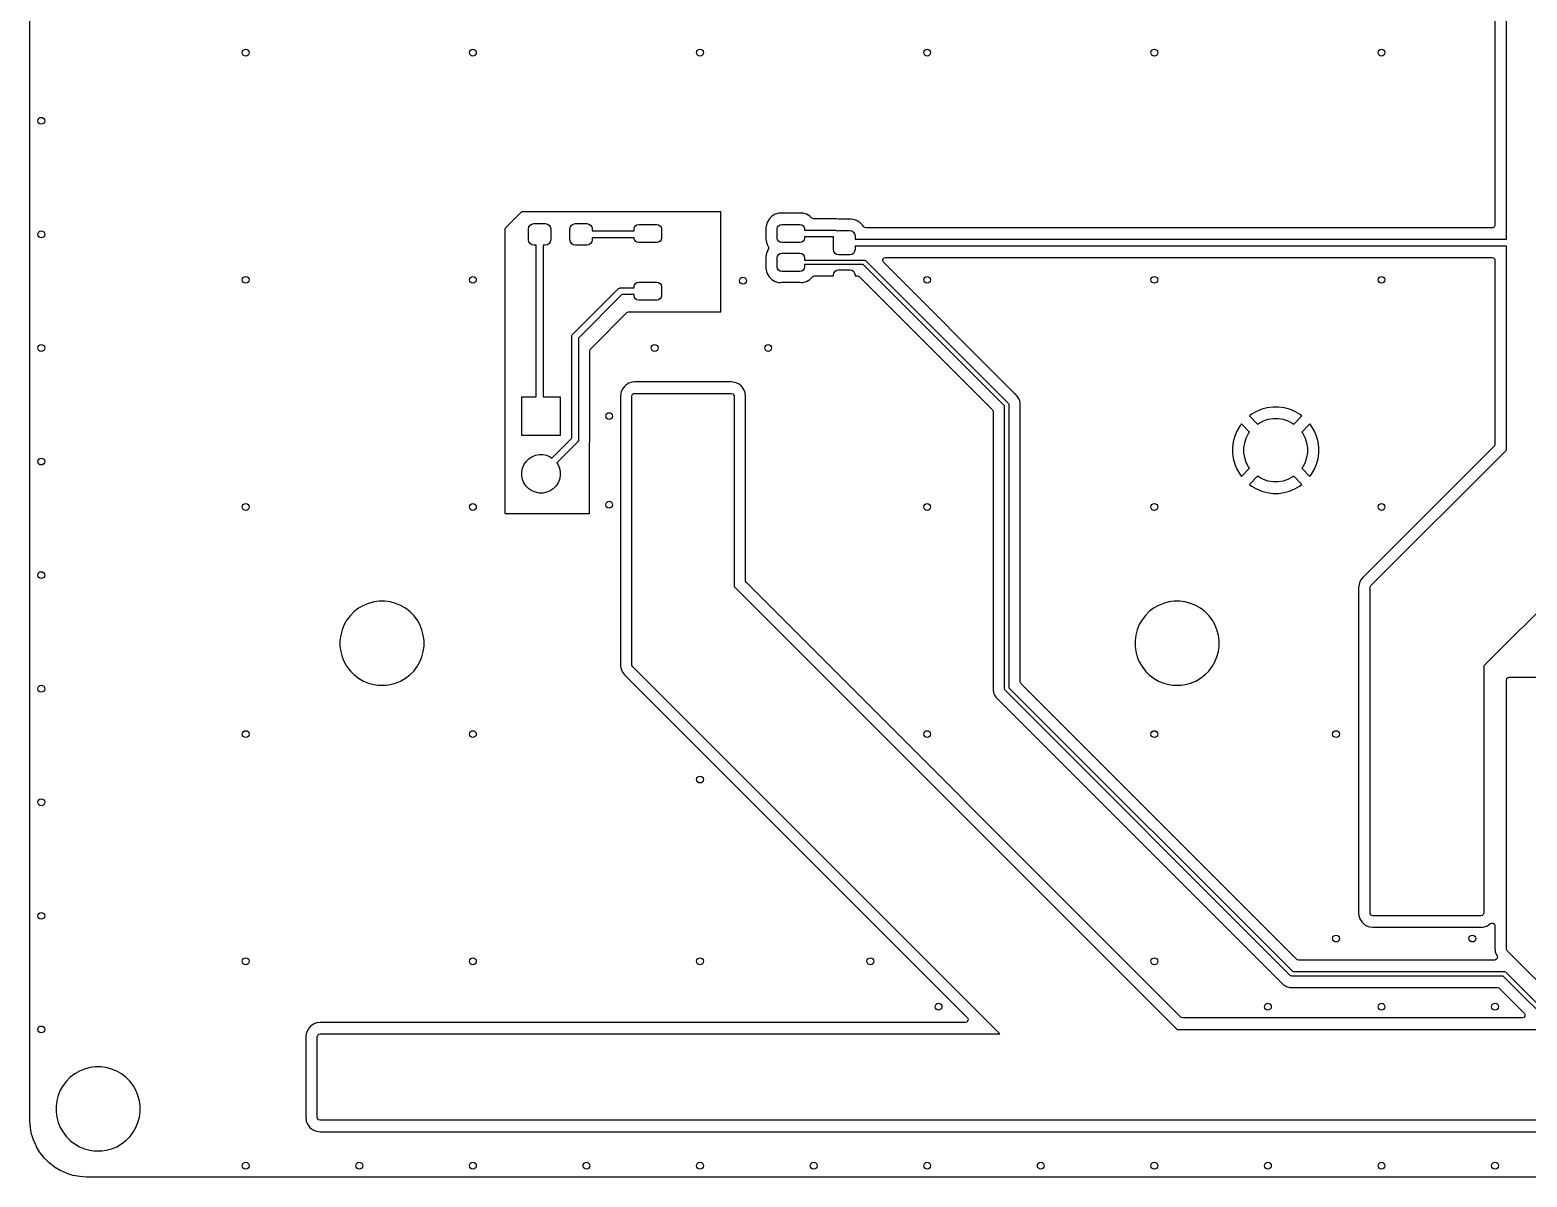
# Model space of a CAD drawing. Extents: x 0.5 to 99.5, y -99.5 to -0.5.
# Drawn here: x 0.5 to 66.4, y -99.5 to -49 of the extents above; entities that cross this region are included whole.
import ezdxf

# ---------------------------------------------------------------- set-up
doc = ezdxf.new("R2010")
doc.units = 0
doc.layers.add('BLACK', color=7, linetype='CONTINUOUS')

msp = doc.modelspace()

# ---------------------------------------------------------------- linework, layer by layer
at = {"layer": 'BLACK', "linetype": 'CONTINUOUS'}
for p, q in [((0.5005, -57.749448), (0.5005, -13.378716)), ((64.9945, -34.166429), (64.9945, -57.593)), ((65.5, -58.2175), (65.5, -34.166428)), ((22.136733, -57.01), (21.555874, -57.593)), ((22.136735, -57.01), (22.136733, -57.01)), ((30.92, -57.01), (22.136735, -57.01)), ((30.92, -61.41), (30.92, -57.01)), ((33.04453, -57.324811), (32.956522, -57.470393)), ((33.164811, -57.20453), (33.04453, -57.324811)), ((33.310393, -57.116522), (33.164811, -57.20453)), ((33.472807, -57.065913), (33.310393, -57.116522)), ((33.524145, -57.061248), (33.472807, -57.065913)), ((33.543384, -57.0595), (33.524145, -57.061248)), ((34.456616, -57.0595), (33.543384, -57.0595)), ((34.477778, -57.061423), (34.456616, -57.0595)), ((34.527192, -57.065913), (34.477778, -57.061423)), ((34.527194, -57.065913), (34.527192, -57.065913)), ((34.527196, -57.065914), (34.527194, -57.065913)), ((34.689606, -57.116522), (34.527196, -57.065914)), ((34.835185, -57.204528), (34.689606, -57.116522)), ((34.903842, -57.273185), (34.835185, -57.204528)), ((34.92448, -57.289815), (34.903842, -57.273185)), ((34.991519, -57.3095), (34.92448, -57.289815)), ((36.006569, -57.3095), (34.991519, -57.3095)), ((36.006572, -57.3095), (36.006569, -57.3095)), ((36.095137, -57.327117), (36.006572, -57.3095)), ((36.119328, -57.3295), (36.095137, -57.327117)), ((36.636677, -57.3295), (36.119328, -57.3295)), ((36.636684, -57.3295), (36.636677, -57.3295)), ((36.737751, -57.339825), (36.636684, -57.3295)), ((36.737753, -57.339826), (36.737751, -57.339825)), ((36.898281, -57.39302), (36.737753, -57.339826)), ((0.5005, -75.878706), (0.5005, -57.749448)), ((21.555874, -57.593), (21.4, -57.749448)), ((21.4, -57.749448), (21.4, -70.29)), ((22.449995, -57.7625), (22.468074, -57.671613)), ((22.449995, -58.2375), (22.449995, -57.7625)), ((22.468074, -57.671613), (22.519557, -57.594562)), ((22.519557, -57.594562), (22.596608, -57.543079)), ((22.596608, -57.543079), (22.687495, -57.525)), ((22.687495, -57.525), (23.187495, -57.525)), ((23.187495, -57.525), (23.278382, -57.543079)), ((23.278382, -57.543079), (23.355433, -57.594562)), ((23.355433, -57.594562), (23.406916, -57.671613)), ((23.406916, -57.671613), (23.424995, -57.7625)), ((23.424995, -57.7625), (23.424995, -58.2375)), ((24.274995, -57.7625), (24.293074, -57.671613)), ((24.274995, -58.2375), (24.274995, -57.7625)), ((24.293074, -57.671613), (24.344557, -57.594562)), ((24.344557, -57.594562), (24.421608, -57.543079)), ((24.421608, -57.543079), (24.512495, -57.525)), ((24.512495, -57.525), (25.012495, -57.525)), ((25.012495, -57.525), (25.103382, -57.543079)), ((25.103382, -57.543079), (25.180433, -57.594562)), ((25.180433, -57.594562), (25.231916, -57.671613)), ((25.231916, -57.671613), (25.249995, -57.7625)), ((25.249995, -57.7625), (25.249995, -57.85)), ((25.249995, -57.85), (27.1, -57.85)), ((27.1, -57.76), (27.115224, -57.683463)), ((27.1, -57.85), (27.1, -57.76)), ((27.115224, -57.683463), (27.158579, -57.618579)), ((27.158579, -57.618579), (27.223463, -57.575224)), ((27.223463, -57.575224), (27.3, -57.56)), ((27.3, -57.56), (28.1, -57.56)), ((28.1, -57.56), (28.176537, -57.575224)), ((28.176537, -57.575224), (28.241421, -57.618579)), ((28.241421, -57.618579), (28.284776, -57.683463)), ((28.284776, -57.683463), (28.3, -57.76)), ((28.3, -57.76), (28.3, -58.16)), ((32.905913, -57.632807), (32.8995, -57.703386)), ((32.8995, -57.703386), (32.8995, -58.216613)), ((32.956522, -57.470393), (32.905913, -57.632807)), ((33.4, -57.76), (33.415224, -57.683463)), ((33.4, -58.16), (33.4, -57.76)), ((33.415224, -57.683463), (33.458579, -57.618579)), ((33.458579, -57.618579), (33.523463, -57.575224)), ((33.523463, -57.575224), (33.6, -57.56)), ((33.6, -57.56), (34.4, -57.56)), ((34.4, -57.56), (34.476537, -57.575224)), ((34.476537, -57.575224), (34.541421, -57.618579)), ((34.541421, -57.618579), (34.584776, -57.683463)), ((34.584776, -57.683463), (34.6, -57.76)), ((34.6, -57.76), (34.6, -57.81)), ((34.6, -57.81), (35.9425, -57.81)), ((35.9425, -57.81), (35.971764, -57.812882)), ((35.971764, -57.812882), (35.994161, -57.822159)), ((35.994161, -57.822159), (36.025835, -57.835279)), ((36.025835, -57.835279), (36.037565, -57.844905)), ((36.037565, -57.844905), (36.1125, -57.83)), ((36.1125, -57.83), (36.5875, -57.83)), ((36.5875, -57.83), (36.678387, -57.848079)), ((36.678387, -57.848079), (36.755438, -57.899562)), ((36.755438, -57.899562), (36.806921, -57.976613)), ((36.806921, -57.976613), (36.825, -58.0675)), ((36.901513, -57.394091), (36.898281, -57.39302)), ((36.901518, -57.394093), (36.901513, -57.394091)), ((36.957129, -57.428395), (36.901518, -57.394093)), ((37.04835, -57.48466), (36.957129, -57.428395)), ((37.048351, -57.484661), (37.04835, -57.48466)), ((37.17034, -57.60665), (37.048351, -57.484661)), ((37.202072, -57.658096), (37.17034, -57.60665)), ((37.240572, -57.697315), (37.202072, -57.658096)), ((37.307611, -57.717), (37.240572, -57.697315)), ((64.8705, -57.717), (37.307611, -57.717)), ((64.922011, -57.705794), (64.8705, -57.717)), ((64.974815, -57.660039), (64.922011, -57.705794)), ((64.9945, -57.593), (64.974815, -57.660039)), ((22.468074, -58.328387), (22.449995, -58.2375)), ((22.519557, -58.405438), (22.468074, -58.328387)), ((22.596608, -58.456921), (22.519557, -58.405438)), ((22.687495, -58.475), (22.596608, -58.456921)), ((22.787495, -58.475), (22.687495, -58.475)), ((22.787495, -65.149995), (22.787495, -58.475)), ((23.187495, -58.475), (23.087495, -58.475)), ((23.087495, -58.475), (23.087495, -65.149995)), ((23.278382, -58.456921), (23.187495, -58.475)), ((23.355433, -58.405438), (23.278382, -58.456921)), ((23.406916, -58.328387), (23.355433, -58.405438)), ((23.424995, -58.2375), (23.406916, -58.328387)), ((24.293074, -58.328387), (24.274995, -58.2375)), ((24.344557, -58.405438), (24.293074, -58.328387)), ((24.421608, -58.456921), (24.344557, -58.405438)), ((24.512495, -58.475), (24.421608, -58.456921)), ((25.012495, -58.475), (24.512495, -58.475)), ((25.103382, -58.456921), (25.012495, -58.475)), ((25.180433, -58.405438), (25.103382, -58.456921)), ((25.231916, -58.328387), (25.180433, -58.405438)), ((25.249995, -58.2375), (25.231916, -58.328387)), ((27.1, -58.15), (25.249995, -58.15)), ((25.249995, -58.15), (25.249995, -58.2375)), ((27.1, -58.16), (27.1, -58.15)), ((27.115224, -58.236537), (27.1, -58.16)), ((27.158579, -58.301421), (27.115224, -58.236537)), ((27.223463, -58.344776), (27.158579, -58.301421)), ((27.3, -58.36), (27.223463, -58.344776)), ((28.1, -58.36), (27.3, -58.36)), ((28.176537, -58.344776), (28.1, -58.36)), ((28.241421, -58.301421), (28.176537, -58.344776)), ((28.284776, -58.236537), (28.241421, -58.301421)), ((28.3, -58.16), (28.284776, -58.236537)), ((32.8995, -58.216613), (32.905913, -58.287192)), ((32.905913, -58.287192), (32.905913, -58.287194)), ((32.905913, -58.287194), (32.905914, -58.287196)), ((32.905914, -58.287196), (32.956522, -58.449606)), ((32.956522, -58.449606), (32.975055, -58.480264)), ((32.975055, -58.480264), (33.005636, -58.53085)), ((33.005636, -58.53085), (33.023472, -58.598405)), ((33.023472, -58.598405), (33.005636, -58.65915)), ((33.415224, -58.236537), (33.4, -58.16)), ((33.458579, -58.301421), (33.415224, -58.236537)), ((33.523463, -58.344776), (33.458579, -58.301421)), ((33.6, -58.36), (33.523463, -58.344776)), ((34.4, -58.36), (33.6, -58.36)), ((34.476537, -58.344776), (34.4, -58.36)), ((34.541421, -58.301421), (34.476537, -58.344776)), ((34.584776, -58.236537), (34.541421, -58.301421)), ((34.6, -58.16), (34.584776, -58.236537)), ((35.875, -58.11), (34.6, -58.11)), ((34.6, -58.11), (34.6, -58.16)), ((35.875, -58.6675), (35.875, -58.11)), ((36.825, -58.0675), (36.825, -58.2175)), ((36.825, -58.2175), (65.5, -58.2175)), ((65.5, -58.5175), (36.825, -58.5175)), ((36.825, -58.5175), (36.825, -58.6675)), ((65.5, -67.5), (65.5, -58.5175)), ((32.905913, -58.902807), (32.8995, -58.973386)), ((32.8995, -58.973386), (32.8995, -59.486613)), ((32.956522, -58.740393), (32.905913, -58.902807)), ((33.005636, -58.65915), (32.956522, -58.740393)), ((33.4, -59.03), (33.415224, -58.953463)), ((33.4, -59.43), (33.4, -59.03)), ((33.415224, -58.953463), (33.458579, -58.888579)), ((33.458579, -58.888579), (33.523463, -58.845224)), ((33.523463, -58.845224), (33.6, -58.83)), ((33.6, -58.83), (34.4, -58.83)), ((34.4, -58.83), (34.476537, -58.845224)), ((34.476537, -58.845224), (34.541421, -58.888579)), ((34.541421, -58.888579), (34.584776, -58.953463)), ((34.584776, -58.953463), (34.6, -59.03)), ((34.6, -59.03), (34.6, -59.13)), ((34.6, -59.13), (37.23, -59.13)), ((35.893079, -58.758387), (35.875, -58.6675)), ((35.944562, -58.835438), (35.893079, -58.758387)), ((36.021613, -58.886921), (35.944562, -58.835438)), ((36.1125, -58.905), (36.021613, -58.886921)), ((36.5875, -58.905), (36.1125, -58.905)), ((36.678387, -58.886921), (36.5875, -58.905)), ((36.755438, -58.835438), (36.678387, -58.886921)), ((36.806921, -58.758387), (36.755438, -58.835438)), ((36.825, -58.6675), (36.806921, -58.758387)), ((37.23, -59.13), (37.249509, -59.131921)), ((37.249509, -59.131921), (37.285557, -59.146853)), ((37.285557, -59.146853), (37.300711, -59.159289)), ((37.300711, -59.159289), (43.570711, -65.429289)), ((38.045431, -59.168358), (38.050415, -59.098666)), ((38.078916, -59.229681), (38.045431, -59.168358)), ((38.050415, -59.098666), (38.092287, -59.042733)), ((43.864374, -65.015139), (38.078916, -59.229681)), ((38.092287, -59.042733), (38.157751, -59.018316)), ((38.157751, -59.018316), (38.166597, -59.018)), ((38.166597, -59.018), (64.8705, -59.018)), ((64.8705, -59.018), (64.937539, -59.037685)), ((64.937539, -59.037685), (64.983294, -59.090489)), ((64.983294, -59.090489), (64.9945, -59.142)), ((64.9945, -59.142), (64.9945, -67.239254)), ((32.8995, -59.486613), (32.905913, -59.557192)), ((32.905913, -59.557192), (32.905913, -59.557194)), ((32.905913, -59.557194), (32.905914, -59.557196)), ((32.905914, -59.557196), (32.928346, -59.629185)), ((32.928346, -59.629185), (32.956522, -59.719606)), ((32.956522, -59.719606), (33.04453, -59.865188)), ((33.04453, -59.865188), (33.164811, -59.985469)), ((33.415224, -59.506537), (33.4, -59.43)), ((33.458579, -59.571421), (33.415224, -59.506537)), ((33.523463, -59.614776), (33.458579, -59.571421)), ((33.6, -59.63), (33.523463, -59.614776)), ((34.4, -59.63), (33.6, -59.63)), ((34.476537, -59.614776), (34.4, -59.63)), ((34.541421, -59.571421), (34.476537, -59.614776)), ((34.584776, -59.506537), (34.541421, -59.571421)), ((34.6, -59.43), (34.584776, -59.506537)), ((37.188578, -59.33), (34.6, -59.33)), ((34.6, -59.33), (34.6, -59.43)), ((34.835185, -59.985472), (34.861267, -59.95939)), ((34.861267, -59.95939), (34.953839, -59.866819)), ((34.953839, -59.866819), (35.015162, -59.833334)), ((35.015162, -59.833334), (35.04152, -59.8305)), ((35.04152, -59.8305), (35.875, -59.8305)), ((35.875, -59.7925), (35.893079, -59.701613)), ((35.875, -59.8305), (35.875, -59.7925)), ((35.893079, -59.701613), (35.944562, -59.624562)), ((35.944562, -59.624562), (36.021613, -59.573079)), ((36.021613, -59.573079), (36.1125, -59.555)), ((36.1125, -59.555), (36.5875, -59.555)), ((36.5875, -59.555), (36.678387, -59.573079)), ((36.678387, -59.573079), (36.755438, -59.624562)), ((36.755438, -59.624562), (36.806921, -59.701613)), ((36.806921, -59.701613), (36.825, -59.7925)), ((36.825, -59.7925), (36.825, -59.8305)), ((36.825, -59.8305), (36.929903, -59.8305)), ((36.929903, -59.8305), (36.996942, -59.850185)), ((36.996942, -59.850185), (37.017584, -59.866819)), ((37.017584, -59.866819), (42.863181, -65.712416)), ((43.4, -65.541422), (37.188578, -59.33)), ((24.393934, -62.393934), (26.393934, -60.393934)), ((26.393934, -60.393934), (26.416665, -60.375279)), ((26.416665, -60.375279), (26.448339, -60.362159)), ((26.448339, -60.362159), (26.470736, -60.352882)), ((26.470736, -60.352882), (26.5, -60.35)), ((26.5, -60.35), (27.1, -60.35)), ((27.1, -60.3), (27.115224, -60.223463)), ((27.1, -60.35), (27.1, -60.3)), ((27.115224, -60.223463), (27.158579, -60.158579)), ((27.158579, -60.158579), (27.223463, -60.115224)), ((27.223463, -60.115224), (27.3, -60.1)), ((27.3, -60.1), (28.1, -60.1)), ((28.1, -60.1), (28.176537, -60.115224)), ((28.176537, -60.115224), (28.241421, -60.158579)), ((28.241421, -60.158579), (28.284776, -60.223463)), ((28.284776, -60.223463), (28.3, -60.3)), ((28.3, -60.3), (28.3, -60.7)), ((33.164811, -59.985469), (33.164813, -59.98547)), ((33.164813, -59.98547), (33.164815, -59.985472)), ((33.164815, -59.985472), (33.310394, -60.073478)), ((33.310394, -60.073478), (33.472804, -60.124086)), ((33.472804, -60.124086), (33.505723, -60.127077)), ((33.505723, -60.127077), (33.523463, -60.115224)), ((33.523463, -60.115224), (33.6, -60.1)), ((33.6, -60.1), (34.4, -60.1)), ((34.4, -60.1), (34.476537, -60.115224)), ((34.476537, -60.115224), (34.494276, -60.127077)), ((34.494276, -60.127077), (34.527196, -60.124086)), ((34.527196, -60.124086), (34.689606, -60.073478)), ((34.689606, -60.073478), (34.835185, -59.985472)), ((26.562132, -60.65), (24.65, -62.562132)), ((27.1, -60.65), (26.562132, -60.65)), ((27.1, -60.7), (27.1, -60.65)), ((27.115224, -60.776537), (27.1, -60.7)), ((27.158579, -60.841421), (27.115224, -60.776537)), ((27.223463, -60.884776), (27.158579, -60.841421)), ((27.3, -60.9), (27.223463, -60.884776)), ((28.1, -60.9), (27.3, -60.9)), ((28.176537, -60.884776), (28.1, -60.9)), ((28.241421, -60.841421), (28.176537, -60.884776)), ((28.284776, -60.776537), (28.241421, -60.841421)), ((28.3, -60.7), (28.284776, -60.776537)), ((25.186819, -63.043181), (26.783681, -61.446319)), ((26.783681, -61.446319), (26.845004, -61.412834)), ((26.845004, -61.412834), (26.871362, -61.41)), ((26.871362, -61.41), (30.92, -61.41)), ((24.35, -62.5), (24.352882, -62.470736)), ((24.35, -66.977863), (24.35, -62.5)), ((24.352882, -62.470736), (24.362159, -62.448339)), ((24.362159, -62.448339), (24.375279, -62.416665)), ((24.375279, -62.416665), (24.393934, -62.393934)), ((24.65, -62.562132), (24.65, -67.039995)), ((25.1505, -63.130862), (25.170185, -63.063823)), ((25.1505, -67.104064), (25.1505, -63.130862)), ((25.170185, -63.063823), (25.186819, -63.043181)), ((26.862496, -64.551386), (26.741462, -64.629171)), ((26.862502, -64.551383), (26.862496, -64.551386)), ((26.965027, -64.51726), (26.862502, -64.551383)), ((27.016537, -64.506054), (26.965027, -64.51726)), ((27.016549, -64.506052), (27.016537, -64.506054)), ((27.12399, -64.494501), (27.016549, -64.506052)), ((27.123991, -64.4945), (27.12399, -64.494501)), ((27.124, -64.4945), (27.123991, -64.4945)), ((31.376, -64.4945), (27.124, -64.4945)), ((31.456347, -64.506052), (31.376, -64.4945)), ((31.518417, -64.514976), (31.456347, -64.506052)), ((31.518422, -64.514977), (31.518417, -64.514976)), ((31.585459, -64.534662), (31.51842, -64.514977)), ((31.51842, -64.514977), (31.518422, -64.514977)), ((31.58546, -64.534662), (31.585459, -64.534662)), ((31.585465, -64.534664), (31.58546, -64.534662)), ((31.716331, -64.59443), (31.585465, -64.534664)), ((22.15, -66.849995), (22.15, -65.149995)), ((22.15, -65.149995), (22.787495, -65.149995)), ((23.087495, -65.149995), (23.85, -65.149995)), ((23.85, -65.149995), (23.85, -66.849995)), ((26.494502, -65.12399), (26.4945, -65.124001)), ((26.4945, -65.124001), (26.4945, -76.948639)), ((26.509949, -65.016549), (26.494502, -65.12399)), ((26.514976, -64.981582), (26.509949, -65.016549)), ((26.534664, -64.914534), (26.514976, -64.981582)), ((26.59443, -64.783668), (26.534664, -64.914534)), ((26.594433, -64.783664), (26.59443, -64.783668)), ((26.688659, -64.674923), (26.594433, -64.783664)), ((26.741451, -64.629179), (26.688659, -64.674923)), ((26.741462, -64.629171), (26.741451, -64.629179)), ((27, -65.124), (27.019685, -65.056961)), ((27, -76.948637), (27, -65.124)), ((27.019685, -65.056961), (27.072489, -65.011206)), ((27.072489, -65.011206), (27.124, -65)), ((27.124, -65), (31.376, -65)), ((31.376, -65), (31.443039, -65.019685)), ((31.443039, -65.019685), (31.488794, -65.072489)), ((31.488794, -65.072489), (31.5, -65.124)), ((31.5, -65.124), (31.5, -73.5)), ((31.716333, -64.594431), (31.716331, -64.59443)), ((31.716336, -64.594433), (31.716333, -64.594431)), ((31.82507, -64.688653), (31.716336, -64.594433)), ((31.825072, -64.688656), (31.82507, -64.688653)), ((31.825076, -64.688659), (31.825072, -64.688656)), ((31.87082, -64.741451), (31.825076, -64.688659)), ((31.870825, -64.741457), (31.87082, -64.741451)), ((31.89795, -64.783664), (31.870825, -64.741457)), ((31.948613, -64.862496), (31.89795, -64.783664)), ((31.948616, -64.862502), (31.948613, -64.862496)), ((31.982637, -64.964722), (31.948616, -64.862502)), ((31.982741, -64.965033), (31.982637, -64.964722)), ((31.993947, -65.016544), (31.982741, -64.965033)), ((32.0055, -65.124), (31.993947, -65.016544)), ((32.0055, -65.12401), (32.0055, -65.124)), ((32.0055, -73.239254), (32.0055, -65.12401)), ((43.864385, -65.015149), (43.864374, -65.015139)), ((43.868715, -65.019479), (43.864385, -65.015149)), ((43.868716, -65.01948), (43.868715, -65.019479)), ((43.98052, -65.131284), (43.868716, -65.01948)), ((44.025611, -65.209384), (43.98052, -65.131284)), ((44.059577, -65.268215), (44.025611, -65.209384)), ((42.863181, -65.712416), (42.896666, -65.773739)), ((42.896666, -65.773739), (42.8995, -65.800097)), ((42.8995, -65.800097), (42.8995, -77.91333)), ((43.4, -78), (43.4, -65.541422)), ((43.570711, -65.429289), (43.583147, -65.444443)), ((43.583147, -65.444443), (43.598079, -65.480491)), ((43.598079, -65.480491), (43.6, -65.5)), ((43.6, -65.5), (43.6, -77.958578)), ((44.100501, -65.420943), (44.059577, -65.268215)), ((44.1005, -65.589059), (44.100501, -65.589046)), ((44.1005, -70.46), (44.1005, -65.589059)), ((44.100501, -65.420945), (44.100501, -65.420943)), ((44.100501, -65.589046), (44.100501, -65.420945)), ((54.497847, -65.792285), (54.282143, -65.916823)), ((54.497851, -65.792283), (54.497847, -65.792285)), ((54.72795, -65.696973), (54.497851, -65.792283)), ((54.968536, -65.632508), (54.72795, -65.696973)), ((55.215466, -65.6), (54.968536, -65.632508)), ((55.464534, -65.6), (55.215466, -65.6)), ((55.711463, -65.632508), (55.464534, -65.6)), ((55.952049, -65.696973), (55.711463, -65.632508)), ((56.182148, -65.792283), (55.952049, -65.696973)), ((56.182159, -65.792288), (56.182148, -65.792283)), ((56.397841, -65.916813), (56.182159, -65.792288)), ((53.756823, -66.442143), (53.632285, -66.657847)), ((53.831399, -66.344953), (53.756823, -66.442143)), ((53.8314, -66.344953), (53.831399, -66.344953)), ((54.192022, -66.705575), (53.8314, -66.344953)), ((54.282143, -65.916823), (54.184953, -65.991399)), ((54.184953, -65.991399), (54.184953, -65.9914)), ((54.184953, -65.9914), (54.545575, -66.352022)), ((54.545575, -66.352022), (54.608502, -66.306304)), ((54.608502, -66.306304), (54.804243, -66.206569)), ((54.804243, -66.206569), (55.013176, -66.138682)), ((55.013176, -66.138682), (55.230157, -66.104316)), ((55.230157, -66.104316), (55.449843, -66.104316)), ((55.449843, -66.104316), (55.666824, -66.138682)), ((55.666824, -66.138682), (55.875757, -66.206569)), ((55.875757, -66.206569), (56.071498, -66.306304)), ((56.071498, -66.306304), (56.134422, -66.352021)), ((56.134422, -66.352021), (56.495045, -65.9914)), ((56.397849, -65.916819), (56.397841, -65.916813)), ((56.495045, -65.9914), (56.397849, -65.916819)), ((56.848598, -66.344953), (56.487976, -66.705574)), ((56.92318, -66.44215), (56.848598, -66.344953)), ((56.923186, -66.442158), (56.92318, -66.44215)), ((57.047711, -66.65784), (56.923186, -66.442158)), ((23.85, -66.849995), (22.15, -66.849995)), ((23.482701, -67.845161), (24.35, -66.977863)), ((24.606066, -67.146061), (23.694833, -68.057293)), ((24.624721, -67.123331), (24.606066, -67.146061)), ((24.647118, -67.069258), (24.624721, -67.123331)), ((24.65, -67.039995), (24.647118, -67.069258)), ((25.14, -67.169061), (25.142383, -67.144868)), ((25.14, -70.29), (25.14, -67.169061)), ((25.142383, -67.144868), (25.1505, -67.104064)), ((53.472508, -67.128536), (53.44, -67.375466)), ((53.536973, -66.88795), (53.472508, -67.128536)), ((53.632283, -66.657851), (53.536973, -66.88795)), ((53.632285, -66.657847), (53.632283, -66.657851)), ((53.944316, -67.390157), (53.978682, -67.173176)), ((53.978682, -67.173176), (54.046569, -66.964243)), ((54.046569, -66.964243), (54.146304, -66.768502)), ((54.146304, -66.768502), (54.192022, -66.705575)), ((56.487976, -66.705574), (56.533696, -66.768502)), ((56.533696, -66.768502), (56.633431, -66.964243)), ((56.633431, -66.964243), (56.701318, -67.173176)), ((56.701318, -67.173176), (56.735684, -67.390157)), ((57.047716, -66.657851), (57.047711, -66.65784)), ((57.143026, -66.88795), (57.047716, -66.657851)), ((57.207491, -67.128536), (57.143026, -66.88795)), ((57.24, -67.375466), (57.207491, -67.128536)), ((22.342941, -68.000761), (22.460766, -67.882936)), ((22.460766, -67.882936), (22.599313, -67.790362)), ((22.599313, -67.790362), (22.753258, -67.726596)), ((22.753258, -67.726596), (22.916685, -67.694088)), ((22.916685, -67.694088), (23.083315, -67.694088)), ((23.083315, -67.694088), (23.246742, -67.726596)), ((23.246742, -67.726596), (23.400687, -67.790362)), ((23.400687, -67.790362), (23.482701, -67.845161)), ((53.44, -67.375466), (53.44, -67.624533)), ((53.44, -67.624533), (53.472508, -67.871463)), ((53.472508, -67.871463), (53.536973, -68.112049)), ((53.944316, -67.609843), (53.944316, -67.390157)), ((53.978682, -67.826824), (53.944316, -67.609843)), ((54.046569, -68.035757), (53.978682, -67.826824)), ((56.701318, -67.826824), (56.633431, -68.035757)), ((56.735684, -67.609843), (56.701318, -67.826824)), ((56.735684, -67.390157), (56.735684, -67.609843)), ((57.143026, -68.112049), (57.207491, -67.871463)), ((57.207491, -67.871463), (57.24, -67.624533)), ((57.24, -67.624533), (57.24, -67.375466)), ((64.958181, -67.326935), (59.178892, -73.106223)), ((59.536319, -73.463681), (65.5, -67.5)), ((64.974815, -67.306293), (64.958181, -67.326935)), ((64.9945, -67.239254), (64.974815, -67.306293)), ((22.154093, -68.45668), (22.186601, -68.293253)), ((22.154093, -68.62331), (22.154093, -68.45668)), ((22.186601, -68.293253), (22.250367, -68.139308)), ((22.250367, -68.139308), (22.342941, -68.000761)), ((23.694833, -68.057293), (23.749633, -68.139308)), ((23.749633, -68.139308), (23.813399, -68.293253)), ((23.813399, -68.293253), (23.845907, -68.45668)), ((23.845907, -68.45668), (23.845907, -68.62331)), ((53.536973, -68.112049), (53.632283, -68.342148)), ((53.632283, -68.342148), (53.632288, -68.342159)), ((53.632288, -68.342159), (53.756813, -68.557841)), ((53.8314, -68.655045), (54.192021, -68.294423)), ((54.146304, -68.231498), (54.046569, -68.035757)), ((54.192021, -68.294423), (54.146304, -68.231498)), ((56.533696, -68.231498), (56.487976, -68.294424)), ((56.487976, -68.294424), (56.848597, -68.655045)), ((56.633431, -68.035757), (56.533696, -68.231498)), ((56.923178, -68.557855), (57.047711, -68.342159)), ((57.047711, -68.342159), (57.047716, -68.342148)), ((57.047716, -68.342148), (57.143026, -68.112049)), ((22.186601, -68.786737), (22.154093, -68.62331)), ((22.250367, -68.940682), (22.186601, -68.786737)), ((22.342941, -69.079229), (22.250367, -68.940682)), ((22.460766, -69.197054), (22.342941, -69.079229)), ((22.599313, -69.289628), (22.460766, -69.197054)), ((23.539234, -69.197054), (23.400687, -69.289628)), ((23.657059, -69.079229), (23.539234, -69.197054)), ((23.749633, -68.940682), (23.657059, -69.079229)), ((23.813399, -68.786737), (23.749633, -68.940682)), ((23.845907, -68.62331), (23.813399, -68.786737)), ((53.756813, -68.557841), (53.756819, -68.557849)), ((53.756819, -68.557849), (53.8314, -68.655045)), ((54.545574, -68.647976), (54.184953, -69.008598)), ((54.184953, -69.008598), (54.28215, -69.08318)), ((54.28215, -69.08318), (54.282158, -69.083186)), ((54.282158, -69.083186), (54.49784, -69.207711)), ((54.608502, -68.693696), (54.545574, -68.647976)), ((54.804243, -68.793431), (54.608502, -68.693696)), ((55.013176, -68.861318), (54.804243, -68.793431)), ((55.230157, -68.895684), (55.013176, -68.861318)), ((55.449843, -68.895684), (55.230157, -68.895684)), ((55.666824, -68.861318), (55.449843, -68.895684)), ((55.875757, -68.793431), (55.666824, -68.861318)), ((56.071498, -68.693696), (55.875757, -68.793431)), ((56.134424, -68.647976), (56.071498, -68.693696)), ((56.495045, -69.008597), (56.134424, -68.647976)), ((56.182159, -69.207711), (56.397855, -69.083178)), ((56.397855, -69.083178), (56.495045, -69.0086)), ((56.495045, -69.0086), (56.495045, -69.008597)), ((56.848597, -68.655045), (56.8486, -68.655045)), ((56.8486, -68.655045), (56.923178, -68.557855)), ((22.753258, -69.353394), (22.599313, -69.289628)), ((22.916685, -69.385902), (22.753258, -69.353394)), ((23.083315, -69.385902), (22.916685, -69.385902)), ((23.246742, -69.353394), (23.083315, -69.385902)), ((23.400687, -69.289628), (23.246742, -69.353394)), ((54.49784, -69.207711), (54.497851, -69.207716)), ((54.497851, -69.207716), (54.72795, -69.303026)), ((54.72795, -69.303026), (54.968536, -69.367491)), ((54.968536, -69.367491), (55.215466, -69.4)), ((55.215466, -69.4), (55.464534, -69.4)), ((55.464534, -69.4), (55.711463, -69.367491)), ((55.711463, -69.367491), (55.952049, -69.303026)), ((55.952049, -69.303026), (56.182148, -69.207716)), ((56.182148, -69.207716), (56.182159, -69.207711)), ((21.4, -70.29), (25.14, -70.29)), ((44.1005, -75.878706), (44.1005, -70.46)), ((71.463681, -70.036319), (64.5, -76.999999)), ((59.142718, -73.146492), (59.126076, -73.167143)), ((59.142728, -73.14648), (59.142718, -73.146492)), ((59.178855, -73.106262), (59.142728, -73.14648)), ((59.178892, -73.106223), (59.178855, -73.106262)), ((31.5, -73.5), (51, -93)), ((32.008334, -73.265612), (32.0055, -73.239254)), ((32.041819, -73.326935), (32.008334, -73.265612)), ((51.173065, -92.458181), (32.041819, -73.326935)), ((59.014976, -73.408946), (58.9945, -73.551362)), ((58.9945, -73.551362), (58.9945, -87.876)), ((59.014977, -73.408942), (59.014976, -73.408946)), ((59.034662, -73.341903), (59.014977, -73.408942)), ((59.034663, -73.341899), (59.034662, -73.341903)), ((59.094433, -73.211025), (59.034663, -73.341899)), ((59.126076, -73.167143), (59.094433, -73.211025)), ((59.5, -73.551362), (59.519685, -73.484323)), ((59.5, -87.876), (59.5, -73.551362)), ((59.519685, -73.484323), (59.536319, -73.463681)), ((14.969706, -74.458062), (14.777263, -74.605728)), ((15.179785, -74.336772), (14.969706, -74.458062)), ((15.179794, -74.336768), (15.179785, -74.336772)), ((15.403895, -74.243942), (15.179794, -74.336768)), ((15.638214, -74.181156), (15.403895, -74.243942)), ((15.878711, -74.149495), (15.638214, -74.181156)), ((15.878712, -74.149495), (15.878711, -74.149495)), ((16.121288, -74.149495), (15.878712, -74.149495)), ((16.121289, -74.149495), (16.121288, -74.149495)), ((16.361785, -74.181156), (16.121289, -74.149495)), ((16.596104, -74.243942), (16.361785, -74.181156)), ((16.820205, -74.336768), (16.596104, -74.243942)), ((16.820212, -74.336771), (16.820205, -74.336768)), ((17.030289, -74.458059), (16.820212, -74.336771)), ((17.030292, -74.458061), (17.030289, -74.458059)), ((17.030293, -74.458062), (17.030292, -74.458061)), ((17.222736, -74.605728), (17.030293, -74.458062)), ((49.969706, -74.458062), (49.777263, -74.605728)), ((50.179785, -74.336772), (49.969706, -74.458062)), ((50.179794, -74.336768), (50.179785, -74.336772)), ((50.403895, -74.243942), (50.179794, -74.336768)), ((50.638214, -74.181156), (50.403895, -74.243942)), ((50.878711, -74.149495), (50.638214, -74.181156)), ((50.878712, -74.149495), (50.878711, -74.149495)), ((51.121288, -74.149495), (50.878712, -74.149495)), ((51.121289, -74.149495), (51.121288, -74.149495)), ((51.361785, -74.181156), (51.121289, -74.149495)), ((51.596104, -74.243942), (51.361785, -74.181156)), ((51.820205, -74.336768), (51.596104, -74.243942)), ((51.820212, -74.336771), (51.820205, -74.336768)), ((52.030289, -74.458059), (51.820212, -74.336771)), ((52.030292, -74.458061), (52.030289, -74.458059)), ((52.030293, -74.458062), (52.030292, -74.458061)), ((52.222736, -74.605728), (52.030293, -74.458062)), ((14.458067, -74.969701), (14.336777, -75.17978)), ((14.605733, -74.777258), (14.458067, -74.969701)), ((14.605739, -74.777251), (14.605733, -74.777258)), ((14.777256, -74.605734), (14.605739, -74.777251)), ((14.777263, -74.605728), (14.777256, -74.605734)), ((17.222743, -74.605734), (17.222736, -74.605728)), ((17.39426, -74.777251), (17.222743, -74.605734)), ((17.394265, -74.777257), (17.39426, -74.777251)), ((17.541936, -74.969706), (17.394265, -74.777257)), ((17.663224, -75.179783), (17.541936, -74.969706)), ((49.458067, -74.969701), (49.336777, -75.17978)), ((49.605733, -74.777258), (49.458067, -74.969701)), ((49.605739, -74.777251), (49.605733, -74.777258)), ((49.777256, -74.605734), (49.605739, -74.777251)), ((49.777263, -74.605728), (49.777256, -74.605734)), ((52.222743, -74.605734), (52.222736, -74.605728)), ((52.39426, -74.777251), (52.222743, -74.605734)), ((52.394265, -74.777257), (52.39426, -74.777251)), ((52.541936, -74.969706), (52.394265, -74.777257)), ((52.663224, -75.179783), (52.541936, -74.969706)), ((14.181161, -75.638209), (14.1495, -75.878706)), ((14.243947, -75.40389), (14.181161, -75.638209)), ((14.336773, -75.179789), (14.243947, -75.40389)), ((14.336777, -75.17978), (14.336773, -75.179789)), ((17.756054, -75.403895), (17.663224, -75.179783)), ((17.818838, -75.638206), (17.756054, -75.403895)), ((17.8505, -75.878707), (17.818838, -75.638206)), ((49.181161, -75.638209), (49.1495, -75.878706)), ((49.243947, -75.40389), (49.181161, -75.638209)), ((49.336773, -75.179789), (49.243947, -75.40389)), ((49.336777, -75.17978), (49.336773, -75.179789)), ((52.756054, -75.403895), (52.663224, -75.179783)), ((52.818838, -75.638206), (52.756054, -75.403895)), ((52.8505, -75.878707), (52.818838, -75.638206)), ((0.5005, -96.378711), (0.5005, -75.878706)), ((14.1495, -75.878706), (14.1495, -76.121283)), ((14.1495, -76.121283), (14.181161, -76.36178)), ((14.181161, -76.36178), (14.243947, -76.596099)), ((17.756054, -76.596095), (17.818838, -76.361784)), ((17.818838, -76.361784), (17.8505, -76.121283)), ((17.8505, -76.121283), (17.8505, -75.878707)), ((44.1005, -77.699903), (44.1005, -75.878706)), ((49.1495, -75.878706), (49.1495, -76.121283)), ((49.1495, -76.121283), (49.181161, -76.36178)), ((49.181161, -76.36178), (49.243947, -76.596099)), ((52.756054, -76.596095), (52.818838, -76.361784)), ((52.818838, -76.361784), (52.8505, -76.121283)), ((52.8505, -76.121283), (52.8505, -75.878707)), ((14.243947, -76.596099), (14.292506, -76.71333)), ((14.292506, -76.71333), (14.336776, -76.820207)), ((14.336776, -76.820207), (14.458064, -77.030284)), ((14.458064, -77.030284), (14.458066, -77.030287)), ((14.458066, -77.030287), (14.458067, -77.030288)), ((14.458067, -77.030288), (14.605733, -77.222731)), ((17.394265, -77.222733), (17.541936, -77.030284)), ((17.541936, -77.030284), (17.663224, -76.820207)), ((17.663224, -76.820207), (17.756054, -76.596095)), ((26.4945, -76.948639), (26.497397, -77.002687)), ((26.497397, -77.002687), (26.497397, -77.002688)), ((26.497397, -77.002688), (26.500229, -77.029021)), ((26.500229, -77.029021), (26.500232, -77.029048)), ((26.500232, -77.029048), (26.508885, -77.082444)), ((26.508885, -77.082444), (26.508885, -77.082446)), ((26.508885, -77.082446), (26.556232, -77.209384)), ((27.002834, -76.974995), (27, -76.948637)), ((27.036319, -77.036318), (27.002834, -76.974995)), ((43.2, -93.199999), (27.036319, -77.036318)), ((49.243947, -76.596099), (49.292506, -76.71333)), ((49.292506, -76.71333), (49.336776, -76.820207)), ((49.336776, -76.820207), (49.458064, -77.030284)), ((49.458064, -77.030284), (49.458066, -77.030287)), ((49.458066, -77.030287), (49.458067, -77.030288)), ((49.458067, -77.030288), (49.605733, -77.222731)), ((52.394265, -77.222733), (52.541936, -77.030284)), ((52.541936, -77.030284), (52.663224, -76.820207)), ((52.663224, -76.820207), (52.756054, -76.596095)), ((64.5, -76.999999), (64.5, -87.876)), ((14.605733, -77.222731), (14.605739, -77.222738)), ((14.605739, -77.222738), (14.777256, -77.394255)), ((14.777256, -77.394255), (14.777263, -77.394261)), ((14.777263, -77.394261), (14.869495, -77.465033)), ((14.869495, -77.465033), (14.969711, -77.541931)), ((14.969711, -77.541931), (15.179788, -77.663219)), ((15.179788, -77.663219), (15.4039, -77.756049)), ((15.4039, -77.756049), (15.638211, -77.818833)), ((16.361789, -77.818833), (16.5961, -77.756049)), ((16.5961, -77.756049), (16.820212, -77.663219)), ((16.820212, -77.663219), (17.030289, -77.541931)), ((17.030289, -77.541931), (17.222738, -77.39426)), ((17.222738, -77.39426), (17.394265, -77.222733)), ((26.556232, -77.209384), (26.559168, -77.217256)), ((26.559168, -77.217256), (26.592653, -77.278579)), ((26.592653, -77.278579), (26.678877, -77.39376)), ((26.678877, -77.39376), (26.678881, -77.393764)), ((26.678881, -77.393764), (26.678886, -77.39377)), ((26.678886, -77.39377), (41.767935, -92.482819)), ((44.103334, -77.726261), (44.1005, -77.699903)), ((44.136819, -77.787584), (44.103334, -77.726261)), ((49.605733, -77.222731), (49.605739, -77.222738)), ((49.605739, -77.222738), (49.777256, -77.394255)), ((49.777256, -77.394255), (49.777263, -77.394261)), ((49.777263, -77.394261), (49.869495, -77.465033)), ((49.869495, -77.465033), (49.969711, -77.541931)), ((49.969711, -77.541931), (50.179788, -77.663219)), ((50.179788, -77.663219), (50.4039, -77.756049)), ((50.4039, -77.756049), (50.638211, -77.818833)), ((51.361789, -77.818833), (51.5961, -77.756049)), ((51.5961, -77.756049), (51.820212, -77.663219)), ((51.820212, -77.663219), (52.030289, -77.541931)), ((52.030289, -77.541931), (52.222738, -77.39426)), ((52.222738, -77.39426), (52.394265, -77.222733)), ((65.5, -77.624), (65.519685, -77.556961)), ((65.5, -89.448638), (65.5, -77.624)), ((65.519685, -77.556961), (65.572489, -77.511206)), ((65.572489, -77.511206), (65.624, -77.5)), ((65.624, -77.5), (68.108578, -77.5)), ((15.638211, -77.818833), (15.813448, -77.841903)), ((15.813448, -77.841903), (15.878711, -77.850495)), ((15.878711, -77.850495), (15.878712, -77.850495)), ((15.878712, -77.850495), (16.121289, -77.850495)), ((16.121289, -77.850495), (16.186552, -77.841903)), ((16.186552, -77.841903), (16.361789, -77.818833)), ((42.899499, -78.079054), (42.899498, -78.079054)), ((42.899498, -78.079054), (42.940423, -78.231785)), ((42.8995, -77.91333), (42.899499, -77.913348)), ((42.899499, -77.913348), (42.899499, -78.079054)), ((42.940423, -78.231785), (42.969358, -78.2819)), ((42.969358, -78.2819), (42.969359, -78.281904)), ((42.969359, -78.281904), (42.96936, -78.281904)), ((42.96936, -78.281904), (43.019479, -78.368714)), ((43.019479, -78.368714), (43.019481, -78.368717)), ((43.019481, -78.368717), (43.138349, -78.487585)), ((43.401921, -78.019509), (43.4, -78)), ((43.416853, -78.055557), (43.401921, -78.019509)), ((43.429289, -78.070711), (43.416853, -78.055557)), ((55.979289, -90.620711), (43.429289, -78.070711)), ((43.6, -77.958578), (56.091422, -90.45)), ((56.262416, -89.913181), (44.136819, -77.787584)), ((50.638211, -77.818833), (50.813448, -77.841903)), ((50.813448, -77.841903), (50.878711, -77.850495)), ((50.878711, -77.850495), (50.878712, -77.850495)), ((50.878712, -77.850495), (51.121289, -77.850495)), ((51.121289, -77.850495), (51.186552, -77.841903)), ((51.186552, -77.841903), (51.361789, -77.818833)), ((43.138349, -78.487585), (43.138355, -78.48759)), ((43.138355, -78.48759), (55.565139, -90.914374)), ((58.9945, -87.876), (58.994501, -87.876009)), ((58.994501, -87.876009), (59.006052, -87.98345)), ((59.006052, -87.98345), (59.006054, -87.983462)), ((59.006054, -87.983462), (59.01726, -88.034972)), ((59.01726, -88.034972), (59.051383, -88.137497)), ((59.051383, -88.137497), (59.051386, -88.137503)), ((59.051386, -88.137503), (59.129171, -88.258537)), ((59.129171, -88.258537), (59.129179, -88.258548)), ((59.129179, -88.258548), (59.174923, -88.31134)), ((59.174923, -88.31134), (59.174926, -88.311343)), ((59.174926, -88.311343), (59.17493, -88.311347)), ((59.17493, -88.311347), (59.283664, -88.405567)), ((59.511206, -87.927511), (59.5, -87.876)), ((59.556961, -87.980315), (59.511206, -87.927511)), ((59.624, -88), (59.556961, -87.980315)), ((64.376, -88), (59.624, -88)), ((64.427511, -87.988794), (64.376, -88)), ((64.480315, -87.943039), (64.427511, -87.988794)), ((64.5, -87.876), (64.480315, -87.943039)), ((64.789298, -88.344175), (64.852852, -88.315151)), ((64.852852, -88.315151), (64.922011, -88.325094)), ((59.283664, -88.405567), (59.283667, -88.405568)), ((59.283667, -88.405568), (59.283668, -88.405569)), ((59.283668, -88.405569), (59.377925, -88.448616)), ((59.377925, -88.448616), (59.414541, -88.465338)), ((59.414541, -88.465338), (59.48158, -88.485023)), ((59.48158, -88.485023), (59.481584, -88.485024)), ((59.481584, -88.485024), (59.624, -88.5055)), ((59.624, -88.5055), (59.624003, -88.5055)), ((59.624003, -88.5055), (64.37599, -88.5055)), ((64.37599, -88.5055), (64.376, -88.5055)), ((64.376, -88.5055), (64.483456, -88.493947)), ((64.483456, -88.493947), (64.534967, -88.482741)), ((64.534967, -88.482741), (64.569197, -88.471347)), ((64.569197, -88.471347), (64.637497, -88.448616)), ((64.637497, -88.448616), (64.637501, -88.448613)), ((64.637501, -88.448613), (64.637504, -88.448613)), ((64.637504, -88.448613), (64.758543, -88.370825)), ((64.758543, -88.370825), (64.789298, -88.344175)), ((64.922011, -88.325094), (64.974815, -88.370849)), ((64.974815, -88.370849), (64.9945, -88.437888)), ((64.9945, -88.437888), (64.9945, -89.44864)), ((64.9945, -89.44864), (64.997397, -89.502688)), ((64.997397, -89.502688), (64.997397, -89.502689)), ((64.997397, -89.502689), (65.000229, -89.529022)), ((65.000229, -89.529022), (65.000232, -89.529049)), ((65.000232, -89.529049), (65.008885, -89.582445)), ((65.008885, -89.582445), (65.008885, -89.582447)), ((65.008885, -89.582447), (65.059167, -89.717255)), ((65.502834, -89.474996), (65.5, -89.448638)), ((65.536319, -89.536319), (65.502834, -89.474996)), ((72.463681, -96.463681), (65.536319, -89.536319)), ((56.283058, -89.929815), (56.262416, -89.913181)), ((56.350097, -89.9495), (56.283058, -89.929815)), ((64.976991, -89.9495), (56.350097, -89.9495)), ((65.020323, -89.941682), (64.976991, -89.9495)), ((65.076257, -89.899812), (65.020323, -89.941682)), ((65.059167, -89.717255), (65.085824, -89.766075)), ((65.100675, -89.834348), (65.076257, -89.899812)), ((65.085824, -89.766075), (65.100675, -89.834348)), ((55.565139, -90.914374), (55.565149, -90.914385)), ((55.565149, -90.914385), (55.569479, -90.918715)), ((55.569479, -90.918715), (55.56948, -90.918716)), ((55.56948, -90.918716), (55.681284, -91.03052)), ((55.994442, -90.633147), (55.979289, -90.620711)), ((56.005, -90.63752), (55.994442, -90.633147)), ((56.030491, -90.648079), (56.005, -90.63752)), ((56.05, -90.65), (56.030491, -90.648079)), ((65.358578, -90.65), (56.05, -90.65)), ((56.091422, -90.45), (65.4, -90.45)), ((72.179289, -97.470711), (65.358578, -90.65)), ((65.4, -90.45), (65.419509, -90.451921)), ((65.419509, -90.451921), (65.455557, -90.466853)), ((65.455557, -90.466853), (65.470711, -90.479289)), ((65.470711, -90.479289), (72.291422, -97.3)), ((55.681284, -91.03052), (55.768095, -91.080639)), ((55.768095, -91.080639), (55.768097, -91.080641)), ((55.768097, -91.080641), (55.818213, -91.109576)), ((55.818213, -91.109576), (55.818215, -91.109577)), ((55.818215, -91.109577), (55.970942, -91.1505)), ((55.970942, -91.1505), (55.970943, -91.1505)), ((55.970943, -91.1505), (65.099903, -91.1505)), ((65.099903, -91.1505), (65.166942, -91.170185)), ((65.166942, -91.170185), (65.187584, -91.186819)), ((65.187584, -91.186819), (66.283584, -92.282819)), ((12.838659, -92.874923), (12.744433, -92.983664)), ((12.891451, -92.829179), (12.838659, -92.874923)), ((12.891462, -92.829171), (12.891451, -92.829179)), ((13.012496, -92.751386), (12.891462, -92.829171)), ((13.012502, -92.751383), (13.012496, -92.751386)), ((13.115027, -92.71726), (13.012502, -92.751383)), ((13.166537, -92.706054), (13.115027, -92.71726)), ((13.166549, -92.706052), (13.166537, -92.706054)), ((13.27399, -92.694501), (13.166549, -92.706052)), ((13.273991, -92.6945), (13.27399, -92.694501)), ((13.274, -92.6945), (13.273991, -92.6945)), ((41.680254, -92.6945), (13.274, -92.6945)), ((41.6891, -92.694184), (41.680254, -92.6945)), ((41.754564, -92.669767), (41.6891, -92.694184)), ((41.796436, -92.613834), (41.754564, -92.669767)), ((41.767935, -92.482819), (41.80142, -92.544142)), ((41.80142, -92.544142), (41.796436, -92.613834)), ((51.193707, -92.474815), (51.173065, -92.458181)), ((51.260746, -92.4945), (51.193707, -92.474815)), ((66.195903, -92.4945), (51.260746, -92.4945)), ((66.204749, -92.494184), (66.195903, -92.4945)), ((66.270213, -92.469767), (66.204749, -92.494184)), ((66.312085, -92.413834), (66.270213, -92.469767)), ((66.283584, -92.282819), (66.317069, -92.344142)), ((66.317069, -92.344142), (66.312085, -92.413834)), ((12.664976, -93.181584), (12.6445, -93.324)), ((12.6445, -93.324), (12.6445, -96.876)), ((12.664977, -93.18158), (12.664976, -93.181584)), ((12.684662, -93.114541), (12.664977, -93.18158)), ((12.684664, -93.114534), (12.684662, -93.114541)), ((12.74443, -92.983668), (12.684664, -93.114534)), ((12.744433, -92.983664), (12.74443, -92.983668)), ((13.15, -93.324), (13.169685, -93.256961)), ((13.15, -96.876), (13.15, -93.324)), ((13.169685, -93.256961), (13.222489, -93.211206)), ((13.222489, -93.211206), (13.274, -93.2)), ((13.274, -93.2), (43.2, -93.2)), ((43.2, -93.2), (43.2, -93.199999)), ((51, -93), (66.876, -93)), ((2.679785, -94.836777), (2.469706, -94.958067)), ((2.679794, -94.836773), (2.679785, -94.836777)), ((2.903895, -94.743947), (2.679794, -94.836773)), ((3.138214, -94.681161), (2.903895, -94.743947)), ((3.378711, -94.6495), (3.138214, -94.681161)), ((3.378712, -94.6495), (3.378711, -94.6495)), ((3.621288, -94.6495), (3.378712, -94.6495)), ((3.621289, -94.6495), (3.621288, -94.6495)), ((3.861785, -94.681161), (3.621289, -94.6495)), ((4.096104, -94.743947), (3.861785, -94.681161)), ((4.320205, -94.836773), (4.096104, -94.743947)), ((4.320212, -94.836776), (4.320205, -94.836773)), ((4.530289, -94.958064), (4.320212, -94.836776)), ((1.958067, -95.469706), (1.836777, -95.679785)), ((2.105733, -95.277263), (1.958067, -95.469706)), ((2.105739, -95.277256), (2.105733, -95.277263)), ((2.277256, -95.105739), (2.105739, -95.277256)), ((2.277263, -95.105733), (2.277256, -95.105739)), ((2.469706, -94.958067), (2.277263, -95.105733)), ((4.530292, -94.958066), (4.530289, -94.958064)), ((4.530293, -94.958067), (4.530292, -94.958066)), ((4.722736, -95.105733), (4.530293, -94.958067)), ((4.722743, -95.105739), (4.722736, -95.105733)), ((4.89426, -95.277256), (4.722743, -95.105739)), ((4.894265, -95.277262), (4.89426, -95.277256)), ((5.041936, -95.469711), (4.894265, -95.277262)), ((5.163224, -95.679788), (5.041936, -95.469711)), ((1.681161, -96.138214), (1.6495, -96.378711)), ((1.743947, -95.903895), (1.681161, -96.138214)), ((1.836773, -95.679794), (1.743947, -95.903895)), ((1.836777, -95.679785), (1.836773, -95.679794)), ((5.256054, -95.9039), (5.163224, -95.679788)), ((5.318838, -96.138211), (5.256054, -95.9039)), ((5.3505, -96.378712), (5.318838, -96.138211)), ((0.5005, -96.996249), (0.5005, -96.378711)), ((1.6495, -96.378711), (1.6495, -96.621288)), ((1.6495, -96.621288), (1.681161, -96.861785)), ((1.681161, -96.861785), (1.743947, -97.096104)), ((5.256054, -97.0961), (5.318838, -96.861789)), ((5.318838, -96.861789), (5.3505, -96.621288)), ((5.3505, -96.621288), (5.3505, -96.378712)), ((12.6445, -96.876), (12.644501, -96.876009)), ((12.644501, -96.876009), (12.656052, -96.98345)), ((13.161206, -96.927511), (13.15, -96.876)), ((0.500726, -97.003736), (0.5005, -96.996249)), ((0.513585, -97.216331), (0.500726, -97.003736)), ((0.518271, -97.293794), (0.513585, -97.216331)), ((0.520075, -97.308657), (0.518271, -97.293794)), ((0.545724, -97.448613), (0.520075, -97.308657)), ((0.57178, -97.590798), (0.545724, -97.448613)), ((1.743947, -97.096104), (1.833101, -97.31134)), ((1.833101, -97.31134), (1.836776, -97.320212)), ((1.836776, -97.320212), (1.958064, -97.530289)), ((1.958064, -97.530289), (1.958066, -97.530292)), ((1.958066, -97.530292), (1.958067, -97.530293)), ((1.958067, -97.530293), (2.105733, -97.722736)), ((4.894265, -97.722738), (5.041936, -97.530289)), ((5.041936, -97.530289), (5.163224, -97.320212)), ((5.163224, -97.320212), (5.256054, -97.0961)), ((12.656052, -96.98345), (12.656054, -96.983462)), ((12.656054, -96.983462), (12.66726, -97.034972)), ((12.66726, -97.034972), (12.701383, -97.137497)), ((12.701383, -97.137497), (12.701386, -97.137503)), ((12.701386, -97.137503), (12.779171, -97.258537)), ((12.779171, -97.258537), (12.779179, -97.258548)), ((12.779179, -97.258548), (12.824923, -97.31134)), ((12.824923, -97.31134), (12.824926, -97.311343)), ((12.824926, -97.311343), (12.82493, -97.311347)), ((12.82493, -97.311347), (12.933664, -97.405567)), ((12.933664, -97.405567), (12.933667, -97.405568)), ((12.933667, -97.405568), (12.933668, -97.405569)), ((12.933668, -97.405569), (13.027925, -97.448616)), ((13.027925, -97.448616), (13.064541, -97.465338)), ((13.064541, -97.465338), (13.13158, -97.485023)), ((13.13158, -97.485023), (13.131584, -97.485024)), ((13.131584, -97.485024), (13.274, -97.5055)), ((13.206961, -96.980315), (13.161206, -96.927511)), ((13.274, -97), (13.206961, -96.980315)), ((47, -97), (13.274, -97)), ((13.274, -97.5055), (13.274003, -97.5055)), ((13.274003, -97.5055), (66.87599, -97.5055)), ((66.876, -97), (47, -97)), ((0.575363, -97.605335), (0.57178, -97.590798)), ((0.611949, -97.722743), (0.575363, -97.605335)), ((0.660693, -97.879167), (0.611949, -97.722743)), ((0.666, -97.893163), (0.660693, -97.879167)), ((0.783727, -98.154743), (0.666, -97.893163)), ((0.79068, -98.167989), (0.783727, -98.154743)), ((0.939075, -98.413465), (0.79068, -98.167989)), ((2.105733, -97.722736), (2.105739, -97.722743)), ((2.105739, -97.722743), (2.277256, -97.89426)), ((2.277256, -97.89426), (2.277263, -97.894266)), ((2.277263, -97.894266), (2.362376, -97.959575)), ((2.362376, -97.959575), (2.469711, -98.041936)), ((2.469711, -98.041936), (2.679788, -98.163224)), ((2.679788, -98.163224), (2.9039, -98.256054)), ((4.0961, -98.256054), (4.320212, -98.163224)), ((4.320212, -98.163224), (4.530289, -98.041936)), ((4.530289, -98.041936), (4.722738, -97.894265)), ((4.722738, -97.894265), (4.894265, -97.722738)), ((0.947573, -98.425776), (0.939075, -98.413465)), ((1.124473, -98.651573), (0.947573, -98.425776)), ((1.134403, -98.662781), (1.124473, -98.651573)), ((1.337218, -98.865596), (1.134403, -98.662781)), ((2.9039, -98.256054), (3.138211, -98.318838)), ((3.138211, -98.318838), (3.318586, -98.342584)), ((3.318586, -98.342584), (3.378711, -98.3505)), ((3.378711, -98.3505), (3.378712, -98.3505)), ((3.378712, -98.3505), (3.621289, -98.3505)), ((3.621289, -98.3505), (3.669388, -98.344167)), ((3.669388, -98.344167), (3.861789, -98.318838)), ((3.861789, -98.318838), (4.0961, -98.256054)), ((1.348426, -98.875526), (1.337218, -98.865596)), ((1.574217, -99.052422), (1.348426, -98.875526)), ((1.58654, -99.060928), (1.574217, -99.052422)), ((1.832004, -99.209316), (1.58654, -99.060928)), ((1.845263, -99.216275), (1.832004, -99.209316)), ((2.106831, -99.333997), (1.845263, -99.216275)), ((2.120832, -99.339306), (2.106831, -99.333997)), ((2.394663, -99.424635), (2.120832, -99.339306)), ((2.409201, -99.428219), (2.394663, -99.424635)), ((2.69134, -99.479923), (2.409201, -99.428219)), ((2.706205, -99.481728), (2.69134, -99.479923)), ((2.996264, -99.499274), (2.706205, -99.481728)), ((3.003751, -99.4995), (2.996264, -99.499274)), ((96.996249, -99.4995), (3.003751, -99.4995))]:
    msp.add_line(p, q, dxfattribs=at)
at = {"layer": 'BLACK'}
for centre in [(10, -50), (20, -50), (30, -50), (40, -50), (50, -50), (60, -50), (1, -53), (1, -58), (10, -60), (20, -60), (31.89, -60.04), (40, -60), (50, -60), (60, -60), (1, -63), (28, -63), (33, -63), (26, -66), (1, -68), (10, -70), (20, -70), (26, -69.9), (40, -70), (50, -70), (60, -70), (1, -73), (1, -78), (10, -80), (20, -80), (40, -80), (50, -80), (58, -80), (30, -82), (1, -83), (1, -88), (58, -89), (64, -89), (10, -90), (20, -90), (30, -90), (37.5, -90), (50, -90), (40.5, -92), (55, -92), (60, -92), (65, -92), (1, -93), (10, -99), (15, -99), (20, -99), (25, -99), (30, -99), (35, -99), (40, -99), (45, -99), (50, -99), (55, -99), (60, -99), (65, -99)]:
    msp.add_circle(centre, 0.15, dxfattribs=at)

doc.saveas('drawing.dxf')
